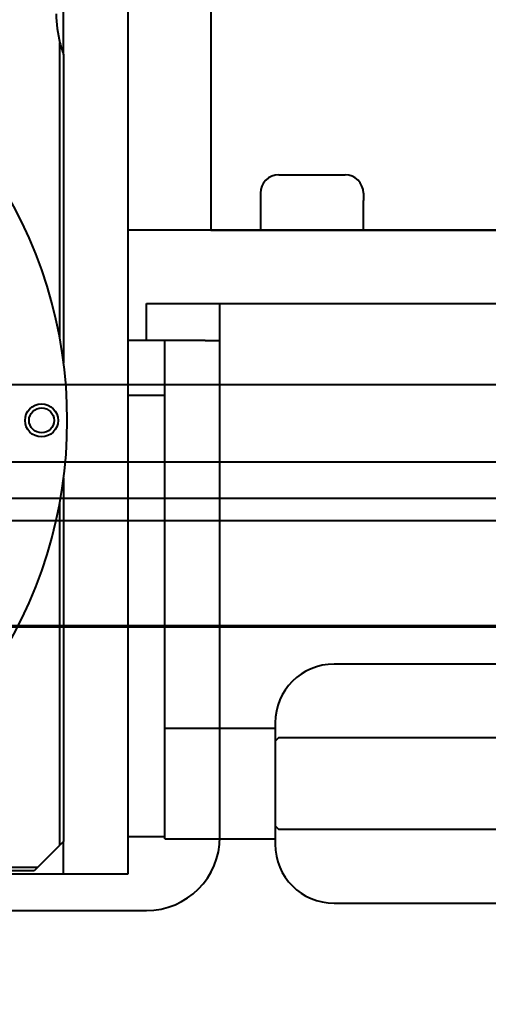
# Model space of a CAD drawing. Header units: inches. Extents: x -347369 to -260369, y 119522 to 149869.
# Drawn here: x -262964.7 to -262837.2, y 139558.1 to 139822.9 of the extents above; entities that cross this region are included whole.
import ezdxf

# ---------------------------------------------------------------- set-up
doc = ezdxf.new("R2010")
doc.units = ezdxf.units.IN
doc.header["$LTSCALE"] = 300
doc.linetypes.add('DOT2', pattern=[0.635, 0, -0.635])
for name, color, linetype in [('INCASTELLATURA MOT', 4, 'Continuous'), ('MACCHINA', 40, 'Continuous'), ('QUOTE', 7, 'Continuous')]:
    doc.layers.add(name, color=color, linetype=linetype)
doc.styles.get("Standard").update_dxf_attribs({"font": 'romans.shx'})
doc.dimstyles.new('sc1a100_pollici', dxfattribs={"dimscale": 100, "dimtxt": 3, "dimasz": 3, "dimexe": 0, "dimexo": 0, "dimgap": 1, "dimtad": 1, "dimzin": 12, "dimdsep": 46, "dimtxsty": 'Standard', "dimblk": 'CLOSEDBLANK', "dimcen": 1, "dimclrd": 253, "dimclre": 253, "dimclrt": 2, "dimadec": 0, "dimazin": 3, "dimtfac": 1, "dimtmove": 0, "dimatfit": 1, "dimldrblk": 'CLOSEDBLANK', "dimfxl": 1, "dimtolj": 1, "dimtzin": 0, "dimarcsym": 0})

# ---------------------------------------------------------------- blocks, each defined once
blk = doc.blocks.new('_ClosedBlank')
at = {"color": 0, "linetype": 'ByBlock', "lineweight": -2}
for p, q in [((-1, 0.16667), (0, 0)), ((-1, 0.16667), (-1, -0.16667)), ((0, 0), (-1, -0.16667))]:
    blk.add_line(p, q, dxfattribs=at)
blk = doc.blocks.new('*D12')
at = {"layer": 'Defpoints', "color": 0, "transparency": 16777216}
for p in [(-263135.17, 139932.66), (-261590.13, 139932.66), (-262190.13, 138999.66)]:
    blk.add_point(p, dxfattribs=at)
at = {"layer": 'QUOTE', "color": 253, "lineweight": -2, "transparency": 16777216}
for p, q in [((-261590.13, 140232.66), (-261590.13, 140532.66)), ((-263135.17, 139932.66), (-261590.13, 139932.66)), ((-261590.13, 139932.66), (-261590.13, 138999.66)), ((-262190.13, 138999.66), (-261590.13, 138999.66)), ((-261590.13, 138699.66), (-261590.13, 135456.8))]:
    blk.add_line(p, q, dxfattribs=at)
at = {"layer": 'QUOTE', "color": 253, "lineweight": -2, "transparency": 16777216, "xscale": 300, "yscale": 300, "zscale": 300}
for p, rotation in [((-261590.13, 139932.66), 270), ((-261590.13, 138999.66), 90)]:
    blk.add_blockref('_ClosedBlank', p, dxfattribs=dict(at, rotation=rotation))
at = {"layer": 'QUOTE', "color": 2, "transparency": 16777216, "char_height": 300, "attachment_point": 5, "rotation": 90}
for s, insert in [('\\A1;[3\'-0 3/4"]', (-261261.56, 136928.23)), ('\\A1;933', (-261840.13, 136928.23))]:
    blk.add_mtext(s, dxfattribs=dict(at, insert=insert))
blk = doc.blocks.new('*U46')
at = {"layer": 'INCASTELLATURA MOT'}
for p, q in [((0, 724), (480, 724)), ((0, 703), (480, 703)), ((470, 692.97), (10, 692.97)), ((-6.19, 687), (485.61, 687)), ((-9.1, 658.5), (489.23, 658.5)), ((498.81, 658), (-9.1, 658)), ((309, 648), (251, 648)), ((235, 630.5), (205, 630.5)), ((205, 600.5), (205, 630.5)), ((235, 632), (235, 599)), ((236, 628), (235, 627)), ((236, 628), (324, 628)), ((235, 604), (236, 603)), ((324, 603), (236, 603)), ((205, 600.5), (235, 600.5)), ((251, 583), (309, 583))]:
    blk.add_line(p, q, dxfattribs=at)
for centre, start, end in [((251, 632), 90, 180), ((251, 599), 180, 270)]:
    blk.add_arc(centre, 16, start, end, dxfattribs=at)
blk = doc.blocks.new('A$C11159156')
at = {"layer": 'INCASTELLATURA MOT', "color": 40, "linetype": 'Continuous', "lineweight": 25}
for p, q in [((-144, 816), (-144, 916)), ((-161.5, 863.69), (-161.5, 879.5)), ((-162.5, 786.38), (-162.5, 866.87)), ((-161.5, 863.69), (-161.5, 779.92)), ((-144, 786), (-144, 816)), ((56, 816), (-144, 816)), ((-139, 796), (56, 796)), ((-139, 786), (-139, 796)), ((-119, 651), (-119, 796)), ((-119, 796), (56, 796)), ((-139, 786), (-144, 786)), ((-144, 641), (-144, 786)), ((-123, 786), (-139, 786)), ((-134, 771), (-134, 786)), ((-123, 786), (-119, 786)), ((-134, 771), (-144, 771)), ((-161.5, 748.56), (-161.5, 649.74)), ((-162.5, 648.74), (-162.5, 742.1)), ((-161.5, 649.74), (-162.5, 648.74)), ((-161.5, 641), (-161.5, 649.74)), ((-134, 651), (-144, 651)), ((-168.5, 642.74), (-162.5, 648.74)), ((-187.96, 642.74), (-168.5, 642.74)), ((-169.5, 641.74), (-187.78, 641.74)), ((-187.64, 641), (-161.5, 641)), ((-168.5, 642.74), (-169.5, 641.74)), ((-161.5, 641), (-144, 641)), ((-186.1, 631), (-139, 631))]:
    blk.add_line(p, q, dxfattribs=at)
at = {"layer": 'INCASTELLATURA MOT', "color": 40, "linetype": 'DOT2', "lineweight": 18}
blk.add_line((-123, 786), (-123, 796), dxfattribs=at)
at = {"layer": 'INCASTELLATURA MOT', "color": 4, "linetype": 'Continuous', "lineweight": 25}
blk.add_line((-134, 651), (-134, 771), dxfattribs=at)
at = {"layer": 'INCASTELLATURA MOT', "color": 40, "linetype": 'Continuous', "lineweight": 25}
for radius in [4.5, 3.4]:
    blk.add_circle((-167.5, 764.24), radius, dxfattribs=at)
for centre, radius, start, end in [((-132, 874.74), 31.5, 180, 194.4756), ((-132, 874.74), 31.5, 194.4756, 200.5269), ((-284, 764.24), 123.5, 325.2717, 34.7283), ((-139, 651), 20, 270, 0)]:
    blk.add_arc(centre, radius, start, end, dxfattribs=at)
at = {"layer": 'MACCHINA'}
for p, q in [((-103, 831), (-85, 831)), ((-108, 826), (-108, 824)), ((-108, 824), (-108, 816)), ((-80, 826), (-80, 824)), ((-80, 816), (-80, 824))]:
    blk.add_line(p, q, dxfattribs=at)
blk.add_lwpolyline([(128.5, 953.5), (128.5, 964), (-121.5, 964), (-121.5, 816), (128.5, 816), (128.5, 843.5)], dxfattribs=at)
for centre, start, end in [((-103, 826), 90, 180), ((-85, 826), 0, 90)]:
    blk.add_arc(centre, 5, start, end, dxfattribs=at)

msp = doc.modelspace()

# ---------------------------------------------------------------- block references
for name, p in [('A$C11159156', (-262791.171, 138949.656)), ('*U46', (-263130.166, 138999.656))]:
    msp.add_blockref(name, p)

# ---------------------------------------------------------------- dimensions: what is measured, and where the dimension line sits
at = {"layer": 'QUOTE'}
dim = msp.add_linear_dim(base=(-261590.132, 139932.656), p1=(-262190.132, 138999.656), p2=(-263135.166, 139932.656), angle=90, dimstyle='sc1a100_pollici', override={"dimpost": '\\X'}, dxfattribs=at)
dim.commit()
dim.dimension.update_dxf_attribs({"geometry": '*D12', "text_midpoint": (-261590.132, 136928.227), "dimtype": 160})

doc.saveas('drawing.dxf')
